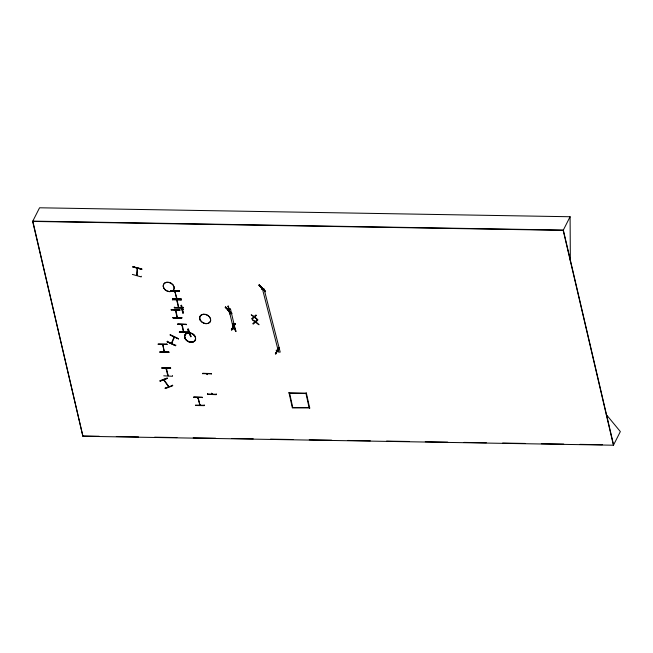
<?xml version="1.0" encoding="UTF-8"?>
<svg xmlns="http://www.w3.org/2000/svg" width="653" height="653" viewBox="0 0 653 653"><rect width="100%" height="100%" fill="white"/><g stroke="black" fill="none" stroke-linecap="round" stroke-linejoin="round"><path stroke-width="0.98" d="M162.972 345.241L162.923 345.184M166.303 369.116L166.107 368.276M166.058 368.431L167.748 375.663L167.682 374.985L168.229 375.671M175.371 292.03L175.061 292.128M176.685 300.102L178.457 307.49M178.767 307.343L178.261 306.657L178.759 307.498M198.194 397.644L198.39 398.412L197.916 398.289L197.859 397.693L199.916 405.007M199.606 405.162L199.434 404.395M199.965 405.121L199.712 404.321M175.853 310.265L175.42 310.102M175.926 310.787L175.486 310.779L175.926 310.844M177.485 317.603L175.747 310.183M181.795 324.761L182.236 324.77L183.803 332.075M182.309 325.349L181.869 325.284M183.313 331.471C184.342 331.324 182.554 331.177 183.517 332.148M206.903 373.998L207.458 374.634L206.911 373.834M211.654 394.118L211.466 393.277L211.89 393.441M211.523 393.955L211.964 393.963M259.102 285.002L265.191 291.679L259.135 284.994M265.273 291.597L259.061 285.206M165.405 388.527L165.291 387.955L165.397 388.568L172.719 385.743L172.58 385.09M132.379 274.407L141.187 276.913L141.358 276.252M132.975 267.175L133.024 266.751L141.799 269.314L133.114 266.848M137.538 268.277L137.008 275.378M171.951 342.931L171.331 343.184M174.171 336.899L173.861 337.617M173.829 337.438L174.229 337.74L174.457 337.03M172.482 298.78L181.159 298.976M160.042 351.983L168.719 352.04L168.776 352.473L160.099 352.342L160.156 351.624M174.375 307.824L183.052 307.947L174.375 307.841L174.424 307.122M163.732 375.818L172.474 376.275L172.514 375.597M182.987 307.636L174.278 307.424M204.136 405.301L195.427 405.089L195.525 405.505L204.201 405.644L204.242 404.933M181.673 317.725L181.73 318.15L173.037 317.97L172.947 317.546L181.779 317.521M188.162 331.953L179.477 331.757M207.564 394.428L216.249 394.592L207.556 394.436L207.613 393.726M216.184 394.281L207.466 394.02M163.732 379.981L168.645 386.837M168.49 386.086C167.266 385.89 169.772 386.405 168.466 386.715M170.172 334.907L178.563 338.809M182.44 309.408L183.33 309.498L183.142 309.081M228.738 309.873L227.84 309.906L228.86 310.191M167.176 341.797L175.567 345.698L167.16 341.837L167.462 341.176M170.123 335.013L178.514 338.915L170.278 334.695M171.388 343.29L174.139 336.964M174.457 337.136L171.657 343.494M175.551 345.731L175.853 345.078M262.196 288.642L261.535 289.067L261.861 288.406M175.681 345.429L167.331 341.446M190.431 332.671L189.925 333.071M606.262 414.541L620.35 431.584L613.436 445.215L82.907 436.261L32.65 221.416L39.564 207.785L570.093 216.739L570.355 261.037M82.907 436.261L32.797 221.122L563.327 230.076L613.583 444.93M179.502 291.067L170.808 290.887M181.224 299.254L172.547 299.18L172.596 298.462M181.305 299.694L172.637 299.547M170.678 291.214L170.58 290.797L179.477 291.034M171.257 309.881L179.942 310.077L171.364 309.677M158.238 344.376L166.931 344.392L158.14 343.951L158.238 344.376L167.037 344.196M181.705 305.204L181.069 305.49L182.783 313.04L183.42 312.746M180.04 309.873L179.82 309.783M183.093 307.269L183.044 307.987M177.747 324.19L186.309 324.59M186.423 324.386L177.771 324.214M181.779 317.448L181.722 318.166L173.053 317.929M168.825 351.771L168.768 352.481M170.719 368.031L162.05 367.884M160.132 381.172L167.446 378.381L167.184 377.973L159.854 380.781L160.287 380.87M188.342 328.875L191.174 336.662L190.717 336.719L187.729 329.218L190.741 336.687M188.056 332.23L179.33 332.059L179.42 332.475L188.113 332.597L188.162 332.034M225.726 306.763L225.228 307.277L231.464 313.669L231.962 313.146M227.979 306.29L228.46 306.298L230.166 313.84L229.685 313.832L228.126 305.988M229.685 313.832L228.117 306.257M211.531 373.614L202.846 373.418M193.786 397.22L202.324 397.546M202.454 397.367L193.81 397.244M232.672 323.912L233.137 323.855L236.125 331.349L235.668 331.398L232.672 323.912L235.766 331.34M235.529 323.635L234.933 323.684L231.382 329.757L231.782 329.928L235.358 323.823L234.933 323.668L231.382 329.765L231.978 329.716M216.298 393.914L216.241 394.632M279.345 347.869L275.795 353.959L275.493 353.412M275.533 353.469L275.795 353.95M275.337 353.714L279.043 347.331M275.476 353.738L279.084 347.388M309.849 407.929L292.356 407.929L288.977 392.543M309.269 407.496L292.74 407.521L289.557 392.967M309.114 407.799L305.93 393.245M309.693 408.223L306.314 392.837M613.436 445.215L563.188 230.362L570.093 216.739M231.733 329.912L235.284 323.831M233.545 327.12L234.566 327.365L233.668 326.867M277.174 350.563L276.284 350.441M276.848 350.751L276.317 350.049M183.297 309.457L182.473 309.147M225.228 307.269L231.782 313.432L225.505 307.073M171.576 342.752L171.755 343.38M261.363 288.708L261.902 288.422M262.082 288.716L261.682 289.026M133 267.061L141.832 269.199M229.432 310.061L228.868 310.322M176.914 298.756L174.882 291.369L176.628 298.829M177.2 300.69L176.694 299.947M166.099 368.382L166.662 369.076L166.221 368.961M168.156 375.753L166.491 368.439M199.908 405.162L198.226 397.775M207.385 374.602L207.262 373.867M211.939 394.045L211.768 393.286M182.84 312.999L181.101 305.465L181.534 305.424L183.264 313.048L181.452 305.465M202.732 373.63L211.409 373.826M258.955 285.296L259.306 285.051L265.551 291.442L265.191 291.679M228.648 310.093L229.219 309.734M170.686 291.099L179.379 291.238M172.514 299.76L181.191 299.907M161.936 368.088L170.604 368.235M181.803 324.606L181.999 325.447M167.421 378.267L160.083 381.034M183.33 309.498L182.53 309.408M137.481 269.012L137.171 269.012M165.119 388.184L172.514 385.45M188.088 329.153L187.729 329.226M233.35 327.569L234.117 327.528M234.068 327.847L233.505 327.945M189.77 332.695L190.472 332.695M228.689 310.224L228.093 310.248M190.57 332.957L189.941 333.112M32.65 221.416L563.188 230.362M172.449 298.764L181.167 298.886M162.777 344.474L164.189 351.991M160.001 351.918L168.719 352.13M160.116 352.302L168.784 352.44M161.928 368.21L161.83 367.786L170.523 367.933L170.596 368.357M288.822 392.845L306.167 393.13M289.401 393.269L305.784 393.547M202.332 397.685L202.234 397.269L193.557 397.122L193.655 397.546M199.794 404.485L199.361 404.476M83.045 435.975L99.191 436.253M116.332 436.539L138.526 436.914M154.663 437.184L176.922 437.559M193.206 437.837L215.596 438.212M231.888 438.49L253.258 438.849M270.562 439.143L292.96 439.518M309.244 439.796L331.634 440.171M347.918 440.449L370.316 440.824M386.6 441.093L408.99 441.477M425.283 441.746L447.672 442.13M463.957 442.399L486.354 442.783M502.639 443.052L525.028 443.436M541.313 443.705L563.71 444.081M579.995 444.358L602.384 444.734M171.233 310.004L171.135 309.587L179.926 310.085M172.947 317.546L181.665 317.815M233.913 327.463L233.488 327.912M168.833 386.576L163.968 379.728L164.491 380.438M133.008 266.775L141.848 268.889M137.62 268.456L137.146 268.261L136.64 275.444M176.996 299.956L177.241 300.747L176.808 300.625M177.085 317.619L175.445 310.175M278.888 347.633L279.345 347.878M276.97 350.734L276.301 350.408M233.627 327.129L234.362 327.528M211.596 394.012L211.409 393.433M259.29 285.051L265.542 291.458M177.077 300.111L178.742 307.416M168.066 375.149L167.625 375.14M183.387 331.993L181.828 324.688M179.257 290.944L179.355 291.36M181.183 300.021L181.085 299.605L172.408 299.458L172.506 299.874M166.809 344.098L166.907 344.523M162.744 344.531L164.466 351.918M211.401 373.94L211.311 373.516L202.626 373.328L202.724 373.745M186.301 324.704L186.203 324.288L177.518 324.092L177.616 324.517M137.048 274.872L136.599 274.766L137.089 274.889M163.985 351.257L164.417 351.314L163.985 351.257M176.424 298.094L176.865 298.16L176.424 298.094M256.458 315.415C252.074 317.505 263.322 323.072 254.303 317.334L252.14 319.203L251.601 318.737L253.739 316.868L251.225 314.819L254.172 316.468L255.886 314.983L256.458 315.415M257.609 320.313C253.225 322.411 264.473 327.977 255.454 322.239L253.282 324.108L252.744 323.635L254.882 321.774L252.368 319.725L255.323 321.366L257.029 319.888L257.609 320.313M176.939 316.909L177.371 316.974L176.963 316.885M264.081 289.083L262.473 289.083L278.602 352.114L280.21 352.114L264.081 289.083M230.501 309.032L228.811 309.008L233.513 329.128L235.202 329.153L230.501 309.032M200.185 320.15A5.787 4.4 26.9 0 0 209.744 322.419A5.787 4.4 26.9 0 0 205.466 314.485A5.787 4.4 26.9 0 0 200.185 320.15M200.251 320.019A5.787 4.4 26.9 0 0 209.809 322.288A5.787 4.4 26.9 0 0 205.532 314.354A5.787 4.4 26.9 0 0 200.251 320.019M163.74 288.128A5.746 4.375 26.9 0 0 173.241 290.381A5.746 4.375 26.9 0 0 168.996 282.496A5.746 4.375 26.9 0 0 163.74 288.128M163.781 288.006A5.787 4.4 26.9 0 0 173.339 290.267A5.787 4.4 26.9 0 0 169.062 282.341A5.787 4.4 26.9 0 0 163.781 288.006M185.166 338.695A5.771 4.391 26.9 0 0 194.708 340.956A5.771 4.391 26.9 0 0 190.439 333.046A5.787 4.4 26.9 0 0 185.15 338.711A5.787 4.4 26.9 0 0 194.708 340.98A5.787 4.4 26.9 0 0 190.439 333.046A5.771 4.391 26.9 0 0 185.166 338.695M185.215 338.581A5.787 4.4 26.9 0 0 194.774 340.85A5.787 4.4 26.9 0 0 190.505 332.916A5.787 4.4 26.9 0 0 185.215 338.581"/></g></svg>
